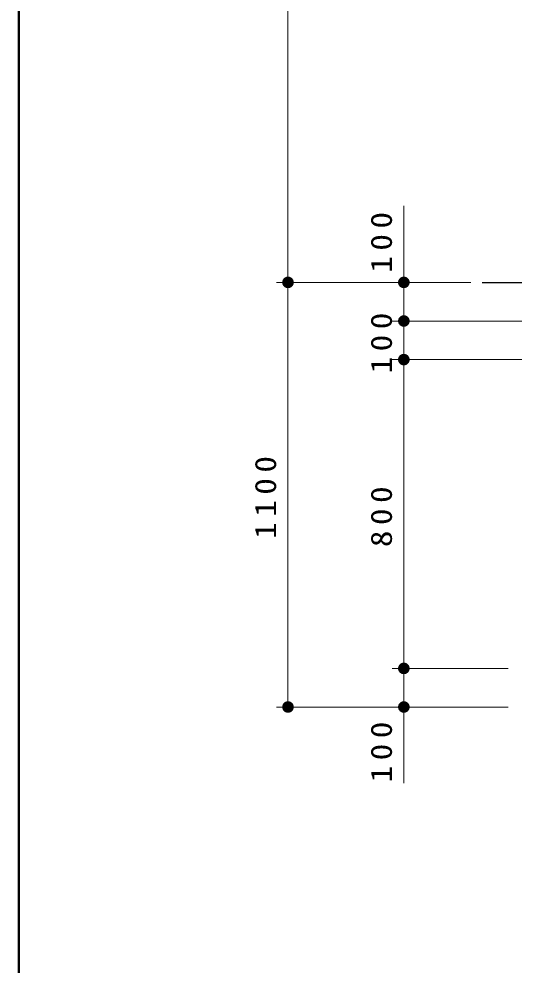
# Model space of a CAD drawing. Units: millimetres on the paper, scale 1:30. Extents: x 895 to 1260, y 297 to 554.
# Drawn here: x 895 to 937.7, y 343.8 to 425.5 of the extents above; entities that cross this region are included whole.
import ezdxf

# ---------------------------------------------------------------- set-up
doc = ezdxf.new("R2010")
doc.units = ezdxf.units.MM
doc.layers.add('1_30', color=131, linetype='Continuous', lineweight=25)
doc.layers.add('NAKAMURA図枠', color=7, linetype='Continuous', lineweight=13)
doc.styles.add('ＭＳ ゴシック', font='')
doc.styles.get('ＭＳ ゴシック').set_extended_font_data('MS Gothic')

# ---------------------------------------------------------------- blocks, each defined once
blk = doc.blocks.new('filled_dot')
at = {"color": 0, "linetype": 'Continuous', "lineweight": -2, "const_width": 1.25}
blk.add_lwpolyline([(-0.625, 0, 1), (0.625, 0, 1)], format="xyb", close=True, dxfattribs=at)

msp = doc.modelspace()

# ---------------------------------------------------------------- linework, layer by layer
at = {"layer": '1_30', "color": 7, "lineweight": 13}
for p, q in [((918.225, 402.748), (918.225, 525.614)), ((928.225, 399.414), (928.225, 409.36)), ((933.993, 402.748), (917.225, 402.748)), ((918.225, 366.081), (918.225, 402.748)), ((933.993, 402.748), (927.225, 402.748)), ((938.892, 399.414), (927.225, 399.414)), ((928.225, 396.081), (928.225, 399.414)), ((938.892, 396.081), (927.225, 396.081)), ((928.225, 369.414), (928.225, 396.081)), ((937.225, 369.414), (927.225, 369.414)), ((928.225, 359.514), (928.225, 369.414)), ((937.225, 366.081), (917.225, 366.081)), ((937.225, 366.081), (927.225, 366.081))]:
    msp.add_line(p, q, dxfattribs=at)
at = {"layer": '1_30', "color": 4}
msp.add_line((934.993, 402.748), (950.059, 402.748), dxfattribs=at)
at = {"layer": 'NAKAMURA図枠', "lineweight": 50}
msp.add_line((895, 554), (895, 297), dxfattribs=at)

# ---------------------------------------------------------------- block references
at = {"layer": '1_30', "color": 7, "lineweight": 13, "xscale": 0.4, "yscale": 0.4}
for p, rotation in [((918.225, 402.748), 90), ((918.225, 402.748), 270), ((928.225, 402.748), 270), ((928.225, 399.414), 270), ((928.225, 399.414), 90), ((928.225, 396.081), 270), ((928.225, 396.081), 90), ((928.225, 369.414), 270), ((928.225, 369.414), 90), ((918.225, 366.081), 90), ((928.225, 366.081), 90)]:
    msp.add_blockref('filled_dot', p, dxfattribs=dict(at, rotation=rotation))

# ---------------------------------------------------------------- texts
at = {"layer": '1_30', "color": 7, "char_height": 1.833, "attachment_point": 8, "rotation": 90, "style": 'ＭＳ ゴシック'}
for s, insert in [('\\T1.33;\\W1.15;100', (927.225, 406.443)), ('\\T1.33;\\W1.15;100', (927.225, 397.748)), ('\\T1.33;\\W1.15;1100', (917.225, 384.414)), ('\\T1.33;\\W1.15;800', (927.225, 382.748)), ('\\T1.33;\\W1.15;100', (927.225, 362.431))]:
    msp.add_mtext(s, dxfattribs=dict(at, insert=insert))

doc.saveas('drawing.dxf')
